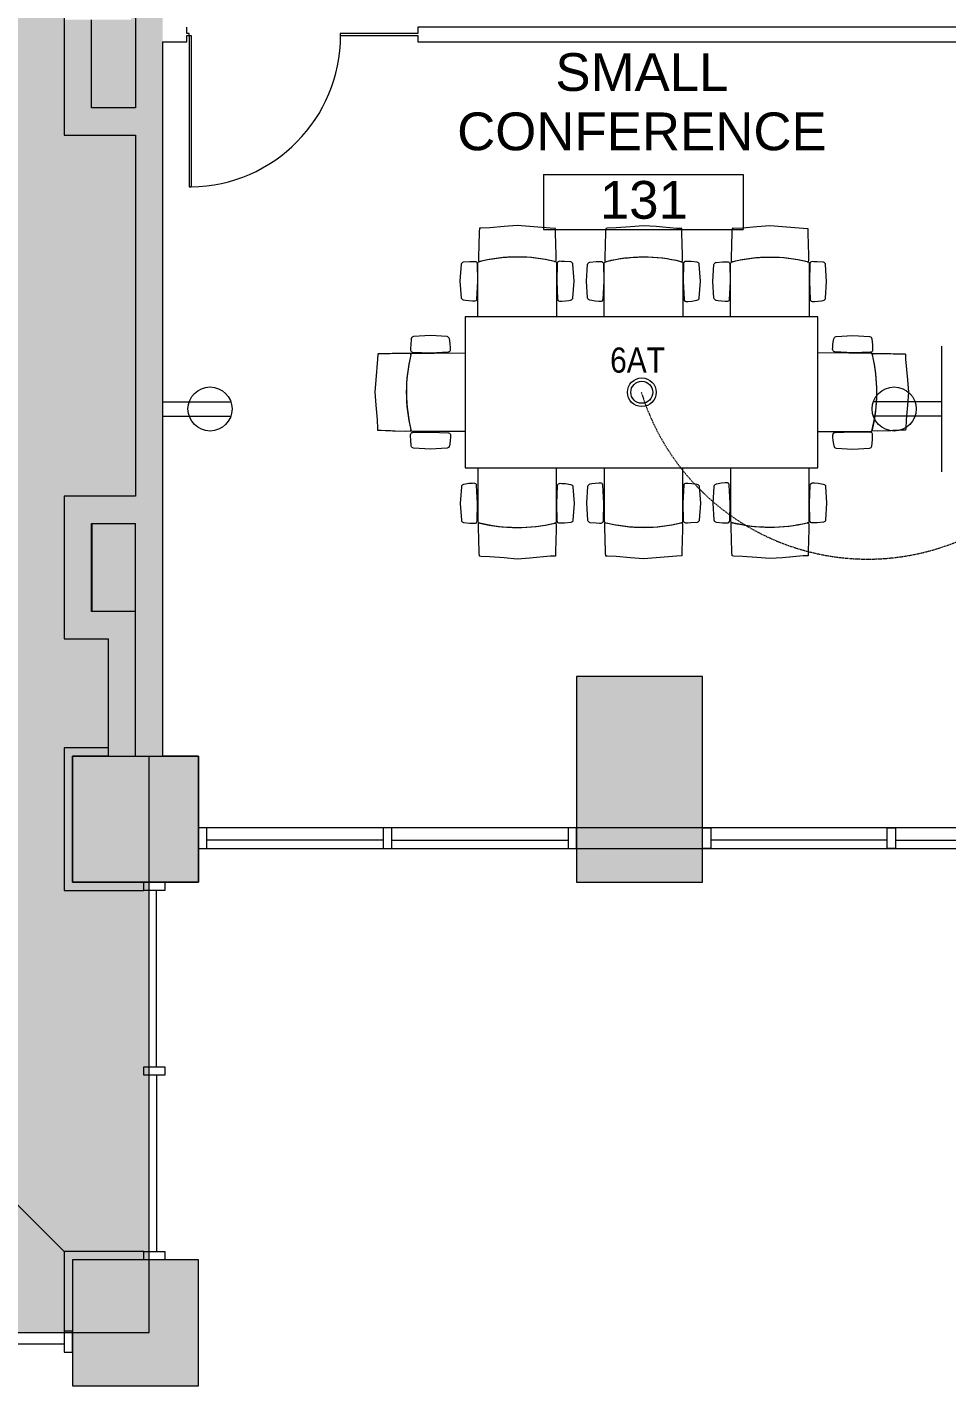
# Model space of a CAD drawing. Header units: inches. Extents: x 936 to 2811, y -567 to 495.
# Drawn here: x 1450 to 1668.9, y -567.4 to -243.7 of the extents above; entities that cross this region are included whole.
import ezdxf

# ---------------------------------------------------------------- set-up
doc = ezdxf.new("R2010")
doc.units = ezdxf.units.IN
doc.header["$MEASUREMENT"] = 0
doc.linetypes.add('Hidden 1_8_', pattern=[0.1875, 0.125, -0.0625])
for name, color, linetype, lineweight in [('1900 Gallows 2nd Floor_For Revit_dwg', 8, 'Continuous', 9), ('A-ANNO-NOTE', 131, 'Continuous', 20), ('A-AREA-IDEN', 2, 'Continuous', 20), ('A-Cols-Bldg', 7, 'Continuous', 9), ('A-DETL-GENF', 92, 'Continuous', 9), ('A-DETL-HDLN', 90, 'Hidden 1_8_', 9), ('A-DETL-MEDM', 33, 'Continuous', 9), ('A-DETL-THIN', 151, 'Continuous', 9), ('A-DOOR', 31, 'Continuous', 13), ('A-Glaz-Exst', 7, 'Continuous', 9), ('A-WALL', 113, 'Continuous', 50), ('A-Wall-Bldg', 7, 'Continuous', 9), ('A-Wall-Exst', 7, 'Continuous', 9), ('A-WALL-PATT', 111, 'Continuous', 13), ('E-ELEC-FIXT-IDEN', 2, 'Continuous', 9), ('I-FURN', 30, 'Continuous', 9), ('I-WALL', 2, 'Continuous', 13), ('PE0', 7, 'Continuous', 9), ('PE2', 7, 'Continuous', 9)]:
    doc.layers.add(name, color=color, linetype=linetype, lineweight=lineweight)
doc.styles.add('Arial', font='arial.ttf', dxfattribs={"height": 9})
doc.styles.add('Arial_2', font='arial.ttf', dxfattribs={"width": 0.85, "height": 6})

# ---------------------------------------------------------------- blocks, each defined once
blk = doc.blocks.new('Conf Table - Rect - Seats 8 - 7 x 3-531604-New Construction - Tel_Data_Elec Plan')
at = {"layer": 'I-FURN'}
for p, q in [((-38.62, 39.09), (-38.68, 38.21)), ((-38.29, 39.12), (-38.62, 39.09)), ((-36.17, 39.2), (-38.29, 39.12)), ((-32.7, 39.48), (-36.17, 39.2)), ((-29.61, 39.73), (-32.7, 39.48)), ((-26.63, 39.51), (-29.61, 39.73)), ((-21.73, 39.08), (-26.63, 39.51)), ((-20.52, 39.03), (-21.73, 39.08)), ((-20.49, 38.9), (-20.52, 39.03)), ((-20.49, 38.62), (-20.49, 38.9)), ((-8.53, 39.05), (-8.6, 38.17)), ((-8.2, 39.07), (-8.53, 39.05)), ((-6.08, 39.16), (-8.2, 39.07)), ((-2.61, 39.44), (-6.08, 39.16)), ((0.47, 39.68), (-2.61, 39.44)), ((3.45, 39.47), (0.47, 39.68)), ((8.35, 39.03), (3.45, 39.47)), ((9.56, 38.99), (8.35, 39.03)), ((9.59, 38.86), (9.56, 38.99)), ((9.6, 38.58), (9.59, 38.86)), ((21.55, 39), (21.49, 38.13)), ((21.88, 39.03), (21.55, 39)), ((24, 39.11), (21.88, 39.03)), ((27.47, 39.4), (24, 39.11)), ((30.55, 39.64), (27.47, 39.4)), ((33.53, 39.43), (30.55, 39.64)), ((38.44, 38.99), (33.53, 39.43)), ((39.64, 38.95), (38.44, 38.99)), ((39.67, 38.82), (39.64, 38.95)), ((-38.75, 36.03), (-38.79, 35.54)), ((-38.7, 37.16), (-38.75, 36.03)), ((-38.68, 38.21), (-38.7, 37.16)), ((-20.49, 37.22), (-20.49, 38.62)), ((-20.44, 36.1), (-20.49, 37.22)), ((-20.4, 35.58), (-20.44, 36.1)), ((-8.67, 35.99), (-8.7, 35.5)), ((-8.62, 37.12), (-8.67, 35.99)), ((-8.6, 38.17), (-8.62, 37.12)), ((9.6, 37.18), (9.6, 38.58)), ((9.65, 36.06), (9.6, 37.18)), ((9.68, 35.54), (9.65, 36.06)), ((21.41, 35.95), (21.38, 35.46)), ((21.46, 37.08), (21.41, 35.95)), ((21.49, 38.13), (21.46, 37.08)), ((39.68, 38.54), (39.67, 38.82)), ((39.68, 37.13), (39.68, 38.54)), ((39.73, 36.02), (39.68, 37.13)), ((39.76, 35.5), (39.73, 36.02)), ((-38.79, 34.85), (-38.85, 32.47)), ((-38.85, 32.47), (-38.84, 31.23)), ((-38.79, 35.54), (-38.79, 34.85)), ((-20.39, 34.92), (-20.4, 35.58)), ((-20.35, 33.14), (-20.39, 34.92)), ((-20.36, 31.49), (-20.35, 33.14)), ((-8.71, 34.81), (-8.77, 32.42)), ((-8.77, 32.42), (-8.75, 31.19)), ((-8.7, 35.5), (-8.71, 34.81)), ((9.69, 34.88), (9.68, 35.54)), ((9.73, 33.1), (9.69, 34.88)), ((9.72, 31.45), (9.73, 33.1)), ((21.37, 34.77), (21.32, 32.38)), ((21.32, 32.38), (21.33, 31.15)), ((21.38, 35.46), (21.37, 34.77)), ((39.78, 34.84), (39.76, 35.5)), ((39.81, 33.06), (39.78, 34.84)), ((39.81, 31.41), (39.81, 33.06)), ((-43.17, 26.49), (-42.92, 30.5)), ((-42.92, 30.5), (-42.87, 30.69)), ((-42.87, 30.69), (-42.76, 30.85)), ((-42.76, 30.85), (-42.6, 30.97)), ((-42.6, 30.97), (-42.42, 31.05)), ((-42.42, 31.05), (-40.92, 31.18)), ((-40.92, 31.18), (-40.12, 31.2)), ((-40.12, 31.2), (-39.72, 31.2)), ((-39.72, 31.2), (-39.53, 31.18)), ((-39.53, 31.18), (-39.35, 31.08)), ((-39.35, 31.08), (-39.23, 30.91)), ((-39.23, 30.91), (-39.17, 30.7)), ((-39.17, 30.7), (-39.08, 26.5)), ((-39, 30.73), (-38.91, 31.04)), ((-39, 18), (-39, 30.73)), ((-38.84, 31.23), (-38.77, 31.13)), ((-38.77, 31.13), (-38.54, 31.16)), ((-20.67, 31.16), (-20.39, 31.16)), ((-20.63, 31.15), (-20.37, 31.09)), ((-20.39, 31.16), (-20.36, 31.49)), ((-20.37, 31.09), (-20.27, 30.79)), ((-20.27, 30.79), (-20.27, 25.53)), ((-20.09, 30.7), (-20.19, 26.5)), ((-20.04, 30.91), (-20.09, 30.7)), ((-19.92, 31.08), (-20.04, 30.91)), ((-19.74, 31.18), (-19.92, 31.08)), ((-19.54, 31.21), (-19.74, 31.18)), ((-19.14, 31.2), (-19.54, 31.21)), ((-18.34, 31.18), (-19.14, 31.2)), ((-16.84, 31.05), (-18.34, 31.18)), ((-16.66, 30.98), (-16.84, 31.05)), ((-16.51, 30.85), (-16.66, 30.98)), ((-16.4, 30.69), (-16.51, 30.85)), ((-16.34, 30.5), (-16.4, 30.69)), ((-16.09, 26.49), (-16.34, 30.5)), ((-13.09, 26.45), (-12.84, 30.45)), ((-12.84, 30.45), (-12.78, 30.65)), ((-12.78, 30.65), (-12.68, 30.81)), ((-12.68, 30.81), (-12.52, 30.93)), ((-12.52, 30.93), (-12.34, 31.01)), ((-12.34, 31.01), (-10.84, 31.14)), ((-10.84, 31.14), (-10.04, 31.16)), ((-10.04, 31.16), (-9.64, 31.16)), ((-9.64, 31.16), (-9.44, 31.13)), ((-9.44, 31.13), (-9.27, 31.04)), ((-9.27, 31.04), (-9.15, 30.87)), ((-9.15, 30.87), (-9.09, 30.65)), ((-9.09, 30.65), (-9, 26.46)), ((-8.91, 30.69), (-8.82, 30.99)), ((-8.91, 18), (-8.91, 30.69)), ((-8.75, 31.19), (-8.68, 31.08)), ((-8.68, 31.08), (-8.46, 31.12)), ((9.41, 31.12), (9.69, 31.12)), ((9.45, 31.1), (9.72, 31.05)), ((9.69, 31.12), (9.72, 31.45)), ((9.72, 31.05), (9.81, 30.75)), ((9.81, 30.75), (9.81, 25.49)), ((9.99, 30.66), (9.9, 26.46)), ((10.04, 30.87), (9.99, 30.66)), ((10.17, 31.04), (10.04, 30.87)), ((10.34, 31.14), (10.17, 31.04)), ((10.54, 31.17), (10.34, 31.14)), ((10.94, 31.16), (10.54, 31.17)), ((11.74, 31.14), (10.94, 31.16)), ((13.24, 31.01), (11.74, 31.14)), ((13.42, 30.94), (13.24, 31.01)), ((13.57, 30.81), (13.42, 30.94)), ((13.68, 30.65), (13.57, 30.81)), ((13.74, 30.46), (13.68, 30.65)), ((13.99, 26.45), (13.74, 30.46)), ((16.99, 26.41), (17.24, 30.41)), ((17.24, 30.41), (17.3, 30.6)), ((17.3, 30.6), (17.41, 30.77)), ((17.41, 30.77), (17.56, 30.89)), ((17.56, 30.89), (17.74, 30.96)), ((17.74, 30.96), (19.24, 31.1)), ((19.24, 31.1), (20.04, 31.12)), ((20.04, 31.12), (20.44, 31.12)), ((20.44, 31.12), (20.64, 31.09)), ((20.64, 31.09), (20.81, 31)), ((20.81, 31), (20.94, 30.83)), ((20.94, 30.83), (20.99, 30.61)), ((20.99, 30.61), (21.08, 26.42)), ((21.17, 30.65), (21.26, 30.95)), ((21.17, 18), (21.17, 30.65)), ((21.33, 31.15), (21.4, 31.04)), ((21.4, 31.04), (21.62, 31.08)), ((39.49, 31.08), (39.77, 31.08)), ((39.53, 31.06), (39.8, 31.01)), ((39.77, 31.08), (39.81, 31.41)), ((39.8, 31.01), (39.9, 30.71)), ((39.9, 30.71), (39.9, 25.45)), ((40.07, 30.62), (39.98, 26.42)), ((40.13, 30.83), (40.07, 30.62)), ((40.25, 31), (40.13, 30.83)), ((40.42, 31.1), (40.25, 31)), ((40.62, 31.13), (40.42, 31.1)), ((41.02, 31.12), (40.62, 31.13)), ((41.82, 31.1), (41.02, 31.12)), ((43.32, 30.97), (41.82, 31.1)), ((43.5, 30.89), (43.32, 30.97)), ((43.66, 30.77), (43.5, 30.89)), ((43.76, 30.61), (43.66, 30.77)), ((43.82, 30.42), (43.76, 30.61)), ((44.07, 26.41), (43.82, 30.42)), ((-42.92, 22.52), (-43.17, 26.49)), ((-39.08, 26.5), (-39.28, 22.2)), ((-20.19, 26.5), (-19.99, 22.2)), ((-16.35, 22.52), (-16.09, 26.49)), ((-12.84, 22.48), (-13.09, 26.45)), ((-9, 26.46), (-9.2, 22.16)), ((9.9, 26.46), (10.1, 22.16)), ((13.74, 22.48), (13.99, 26.45)), ((17.24, 22.44), (16.99, 26.41)), ((21.08, 26.42), (20.89, 22.12)), ((39.98, 26.42), (40.18, 22.12)), ((43.82, 22.44), (44.07, 26.41)), ((-20.27, 25.53), (-20.25, 18)), ((9.81, 25.49), (9.83, 18)), ((39.9, 25.45), (39.92, 18)), ((-42.86, 22.32), (-42.92, 22.52)), ((-42.75, 22.15), (-42.86, 22.32)), ((-42.57, 22.03), (-42.75, 22.15)), ((-42.37, 21.96), (-42.57, 22.03)), ((-41.96, 21.88), (-42.37, 21.96)), ((-41.12, 21.76), (-41.96, 21.88)), ((-40.3, 21.7), (-41.12, 21.76)), ((-39.89, 21.69), (-40.3, 21.7)), ((-39.69, 21.7), (-39.89, 21.69)), ((-39.5, 21.78), (-39.69, 21.7)), ((-39.35, 21.96), (-39.5, 21.78)), ((-39.28, 22.2), (-39.35, 21.96)), ((-19.99, 22.2), (-19.92, 21.96)), ((-19.92, 21.96), (-19.77, 21.78)), ((-19.77, 21.78), (-19.58, 21.7)), ((-19.58, 21.7), (-19.38, 21.69)), ((-19.38, 21.69), (-18.97, 21.7)), ((-18.97, 21.7), (-18.15, 21.76)), ((-18.15, 21.76), (-17.31, 21.88)), ((-17.31, 21.88), (-16.89, 21.96)), ((-16.89, 21.96), (-16.69, 22.03)), ((-16.69, 22.03), (-16.52, 22.15)), ((-16.52, 22.15), (-16.41, 22.32)), ((-16.41, 22.32), (-16.35, 22.52)), ((-12.78, 22.28), (-12.84, 22.48)), ((-12.66, 22.11), (-12.78, 22.28)), ((-12.49, 21.99), (-12.66, 22.11)), ((-12.29, 21.92), (-12.49, 21.99)), ((-11.87, 21.84), (-12.29, 21.92)), ((-11.03, 21.72), (-11.87, 21.84)), ((-10.21, 21.66), (-11.03, 21.72)), ((-9.81, 21.65), (-10.21, 21.66)), ((-9.6, 21.66), (-9.81, 21.65)), ((-9.42, 21.74), (-9.6, 21.66)), ((-9.27, 21.91), (-9.42, 21.74)), ((-9.2, 22.16), (-9.27, 21.91)), ((10.1, 22.16), (10.16, 21.92)), ((10.16, 21.92), (10.31, 21.74)), ((10.31, 21.74), (10.5, 21.66)), ((10.5, 21.66), (10.71, 21.65)), ((10.71, 21.65), (11.11, 21.66)), ((11.11, 21.66), (11.93, 21.72)), ((11.93, 21.72), (12.77, 21.84)), ((12.77, 21.84), (13.19, 21.92)), ((13.19, 21.92), (13.39, 21.99)), ((13.39, 21.99), (13.56, 22.11)), ((13.56, 22.11), (13.68, 22.28)), ((13.68, 22.28), (13.74, 22.48)), ((17.3, 22.23), (17.24, 22.44)), ((17.42, 22.07), (17.3, 22.23)), ((17.59, 21.95), (17.42, 22.07)), ((17.79, 21.88), (17.59, 21.95)), ((18.21, 21.8), (17.79, 21.88)), ((19.05, 21.68), (18.21, 21.8)), ((19.87, 21.61), (19.05, 21.68)), ((20.28, 21.61), (19.87, 21.61)), ((20.48, 21.62), (20.28, 21.61)), ((20.67, 21.7), (20.48, 21.62)), ((20.82, 21.87), (20.67, 21.7)), ((20.89, 22.12), (20.82, 21.87)), ((40.18, 22.12), (40.25, 21.88)), ((40.25, 21.88), (40.4, 21.7)), ((40.4, 21.7), (40.58, 21.62)), ((40.58, 21.62), (40.79, 21.61)), ((40.79, 21.61), (41.2, 21.62)), ((41.2, 21.62), (42.01, 21.68)), ((42.01, 21.68), (42.85, 21.8)), ((42.85, 21.8), (43.27, 21.88)), ((43.27, 21.88), (43.47, 21.95)), ((43.47, 21.95), (43.64, 22.07)), ((43.64, 22.07), (43.76, 22.24)), ((43.76, 22.24), (43.82, 22.44)), ((-42, 18), (-42, -18)), ((42, 18), (-42, 18)), ((42, -18), (42, 18)), ((-54.65, 13.1), (-54.77, 12.95)), ((-54.49, 13.21), (-54.65, 13.1)), ((-54.29, 13.27), (-54.49, 13.21)), ((-50.29, 13.52), (-54.29, 13.27)), ((-46.32, 13.27), (-50.29, 13.52)), ((-46.12, 13.21), (-46.32, 13.27)), ((-45.95, 13.09), (-46.12, 13.21)), ((-45.83, 12.92), (-45.95, 13.09)), ((45.83, 12.92), (45.95, 13.09)), ((45.95, 13.09), (46.12, 13.21)), ((46.12, 13.21), (46.32, 13.27)), ((46.32, 13.27), (50.29, 13.52)), ((50.29, 13.52), (54.29, 13.27)), ((54.29, 13.27), (54.49, 13.21)), ((54.49, 13.21), (54.65, 13.1)), ((54.65, 13.1), (54.77, 12.95)), ((-54.98, 11.27), (-55, 10.47)), ((-55, 10.47), (-55, 10.07)), ((-55, 10.07), (-54.97, 9.87)), ((-54.85, 12.77), (-54.98, 11.27)), ((-54.97, 9.87), (-54.88, 9.7)), ((-54.77, 12.95), (-54.85, 12.77)), ((-45.76, 12.72), (-45.83, 12.92)), ((-45.68, 12.3), (-45.76, 12.72)), ((-45.75, 9.69), (-45.58, 9.84)), ((-45.56, 11.46), (-45.68, 12.3)), ((-45.58, 9.84), (-45.5, 10.03)), ((-45.5, 10.64), (-45.56, 11.46)), ((-45.49, 10.24), (-45.5, 10.64)), ((-45.5, 10.03), (-45.49, 10.24)), ((45.49, 10.24), (45.5, 10.64)), ((45.5, 10.03), (45.49, 10.24)), ((45.5, 10.64), (45.56, 11.46)), ((45.58, 9.84), (45.5, 10.03)), ((45.56, 11.46), (45.68, 12.3)), ((45.75, 9.69), (45.58, 9.84)), ((45.68, 12.3), (45.76, 12.72)), ((45.76, 12.72), (45.83, 12.92)), ((54.77, 12.95), (54.85, 12.77)), ((54.85, 12.77), (54.98, 11.27)), ((54.97, 9.87), (54.88, 9.7)), ((55, 10.07), (54.97, 9.87)), ((54.98, 11.27), (55, 10.47)), ((55, 10.47), (55, 10.07)), ((-62.87, 7.88), (-63.3, 2.98)), ((-62.82, 9.09), (-62.87, 7.88)), ((-62.7, 9.12), (-62.82, 9.09)), ((-62.41, 9.13), (-62.7, 9.12)), ((-61.01, 9.13), (-62.41, 9.13)), ((-59.9, 9.18), (-61.01, 9.13)), ((-59.38, 9.21), (-59.9, 9.18)), ((-58.72, 9.22), (-59.38, 9.21)), ((-56.94, 9.26), (-58.72, 9.22)), ((-55.29, 9.26), (-56.94, 9.26)), ((-54.96, 9.22), (-55.29, 9.26)), ((-54.95, 8.94), (-54.96, 9.22)), ((-54.94, 8.98), (-54.88, 9.25)), ((-54.88, 9.7), (-54.71, 9.57)), ((-54.88, 9.25), (-54.59, 9.34)), ((-54.71, 9.57), (-54.49, 9.52)), ((-54.59, 9.34), (-49.33, 9.34)), ((-54.49, 9.52), (-50.3, 9.43)), ((-50.3, 9.43), (-46, 9.63)), ((-49.33, 9.34), (-42, 9.36)), ((-46, 9.63), (-45.75, 9.69)), ((49.33, 9.34), (42, 9.36)), ((46, 9.63), (45.75, 9.69)), ((50.3, 9.43), (46, 9.63)), ((54.59, 9.34), (49.33, 9.34)), ((54.49, 9.52), (50.3, 9.43)), ((54.71, 9.57), (54.49, 9.52)), ((54.88, 9.25), (54.59, 9.34)), ((54.88, 9.7), (54.71, 9.57)), ((54.94, 8.98), (54.88, 9.25)), ((54.95, 8.94), (54.96, 9.22)), ((54.96, 9.22), (55.29, 9.26)), ((55.29, 9.26), (56.94, 9.26)), ((56.94, 9.26), (58.72, 9.22)), ((58.72, 9.22), (59.38, 9.21)), ((59.38, 9.21), (59.9, 9.18)), ((59.9, 9.18), (61.01, 9.13)), ((61.01, 9.13), (62.41, 9.13)), ((62.41, 9.13), (62.7, 9.12)), ((62.7, 9.12), (62.82, 9.09)), ((62.82, 9.09), (62.87, 7.88)), ((62.87, 7.88), (63.3, 2.98)), ((-63.3, 2.98), (-63.52, 0)), ((-63.52, 0), (-63.28, -3.08)), ((63.52, 0), (63.28, -3.08)), ((63.3, 2.98), (63.52, 0)), ((-63.28, -3.08), (-62.99, -6.55)), ((63.28, -3.08), (62.99, -6.55)), ((-62.99, -6.55), (-62.91, -8.67)), ((-62.91, -8.67), (-62.88, -9)), ((-62.88, -9), (-62.01, -9.07)), ((-62.01, -9.07), (-60.96, -9.09)), ((-60.96, -9.09), (-59.82, -9.14)), ((-59.82, -9.14), (-59.34, -9.17)), ((-59.34, -9.17), (-58.64, -9.18)), ((-58.64, -9.18), (-56.26, -9.24)), ((-56.26, -9.24), (-55.03, -9.22)), ((-55.03, -9.22), (-54.92, -9.15)), ((-54.92, -9.15), (-54.95, -8.93)), ((-54.87, -9.74), (-54.71, -9.62)), ((-54.52, -9.38), (-54.83, -9.29)), ((-54.71, -9.62), (-54.49, -9.56)), ((-42, -9.38), (-54.52, -9.38)), ((-54.49, -9.56), (-50.3, -9.47)), ((-50.3, -9.47), (-45.99, -9.67)), ((-45.99, -9.67), (-45.75, -9.74)), ((42, -9.38), (54.52, -9.38)), ((45.99, -9.67), (45.75, -9.74)), ((50.3, -9.47), (45.99, -9.67)), ((54.49, -9.56), (50.3, -9.47)), ((54.71, -9.62), (54.49, -9.56)), ((54.52, -9.38), (54.83, -9.29)), ((54.87, -9.74), (54.71, -9.62)), ((54.92, -9.15), (54.95, -8.93)), ((55.03, -9.22), (54.92, -9.15)), ((56.26, -9.24), (55.03, -9.22)), ((58.64, -9.18), (56.26, -9.24)), ((59.34, -9.17), (58.64, -9.18)), ((59.82, -9.14), (59.34, -9.17)), ((60.96, -9.09), (59.82, -9.14)), ((62.01, -9.07), (60.96, -9.09)), ((62.88, -9), (62.01, -9.07)), ((62.91, -8.67), (62.88, -9)), ((62.99, -6.55), (62.91, -8.67)), ((-55, -10.11), (-54.97, -9.91)), ((-55, -10.51), (-55, -10.11)), ((-54.97, -11.31), (-55, -10.51)), ((-54.97, -9.91), (-54.87, -9.74)), ((-54.84, -12.81), (-54.97, -11.31)), ((-54.77, -12.99), (-54.84, -12.81)), ((-45.75, -12.76), (-45.82, -12.96)), ((-45.75, -9.74), (-45.57, -9.88)), ((-45.68, -12.34), (-45.75, -12.76)), ((-45.55, -11.5), (-45.68, -12.34)), ((-45.57, -9.88), (-45.5, -10.07)), ((-45.49, -10.68), (-45.55, -11.5)), ((-45.5, -10.07), (-45.48, -10.28)), ((-45.48, -10.28), (-45.49, -10.68)), ((45.5, -10.07), (45.48, -10.28)), ((45.48, -10.28), (45.49, -10.68)), ((45.49, -10.68), (45.55, -11.5)), ((45.57, -9.88), (45.5, -10.07)), ((45.55, -11.5), (45.68, -12.34)), ((45.75, -9.74), (45.57, -9.88)), ((45.68, -12.34), (45.75, -12.76)), ((45.75, -12.76), (45.82, -12.96)), ((54.77, -12.99), (54.84, -12.81)), ((54.84, -12.81), (54.97, -11.31)), ((54.97, -9.91), (54.87, -9.74)), ((55, -10.11), (54.97, -9.91)), ((54.97, -11.31), (55, -10.51)), ((55, -10.51), (55, -10.11)), ((-54.64, -13.15), (-54.77, -12.99)), ((-54.48, -13.25), (-54.64, -13.15)), ((-54.29, -13.31), (-54.48, -13.25)), ((-50.28, -13.56), (-54.29, -13.31)), ((-46.31, -13.31), (-50.28, -13.56)), ((-46.11, -13.25), (-46.31, -13.31)), ((-45.95, -13.13), (-46.11, -13.25)), ((-45.82, -12.96), (-45.95, -13.13)), ((45.82, -12.96), (45.95, -13.13)), ((45.95, -13.13), (46.11, -13.25)), ((46.11, -13.25), (46.31, -13.31)), ((46.31, -13.31), (50.28, -13.56)), ((50.28, -13.56), (54.29, -13.31)), ((54.29, -13.31), (54.48, -13.25)), ((54.48, -13.25), (54.64, -13.15)), ((54.64, -13.15), (54.77, -12.99)), ((-42, -18), (42, -18)), ((-39, -18), (-39, -30.73)), ((-20.27, -25.53), (-20.25, -18)), ((-8.91, -18), (-8.91, -30.69)), ((9.81, -25.49), (9.83, -18)), ((21.17, -18), (21.17, -30.65)), ((39.9, -25.45), (39.92, -18)), ((-42.92, -22.52), (-43.17, -26.49)), ((-42.86, -22.32), (-42.92, -22.52)), ((-42.75, -22.15), (-42.86, -22.32)), ((-42.57, -22.03), (-42.75, -22.15)), ((-42.37, -21.96), (-42.57, -22.03)), ((-41.96, -21.88), (-42.37, -21.96)), ((-41.12, -21.76), (-41.96, -21.88)), ((-40.3, -21.7), (-41.12, -21.76)), ((-39.89, -21.69), (-40.3, -21.7)), ((-39.69, -21.7), (-39.89, -21.69)), ((-39.5, -21.78), (-39.69, -21.7)), ((-39.35, -21.96), (-39.5, -21.78)), ((-39.28, -22.2), (-39.35, -21.96)), ((-39.08, -26.5), (-39.28, -22.2)), ((-20.19, -26.5), (-19.99, -22.2)), ((-19.99, -22.2), (-19.92, -21.96)), ((-19.92, -21.96), (-19.77, -21.78)), ((-19.77, -21.78), (-19.58, -21.7)), ((-19.58, -21.7), (-19.38, -21.69)), ((-19.38, -21.69), (-18.97, -21.7)), ((-18.97, -21.7), (-18.15, -21.76)), ((-18.15, -21.76), (-17.31, -21.88)), ((-17.31, -21.88), (-16.89, -21.96)), ((-16.89, -21.96), (-16.69, -22.03)), ((-16.69, -22.03), (-16.52, -22.15)), ((-16.52, -22.15), (-16.41, -22.32)), ((-16.41, -22.32), (-16.35, -22.52)), ((-16.35, -22.52), (-16.09, -26.49)), ((-12.84, -22.48), (-13.09, -26.45)), ((-12.78, -22.28), (-12.84, -22.48)), ((-12.66, -22.11), (-12.78, -22.28)), ((-12.49, -21.99), (-12.66, -22.11)), ((-12.29, -21.92), (-12.49, -21.99)), ((-11.87, -21.84), (-12.29, -21.92)), ((-11.03, -21.72), (-11.87, -21.84)), ((-10.21, -21.66), (-11.03, -21.72)), ((-9.81, -21.65), (-10.21, -21.66)), ((-9.6, -21.66), (-9.81, -21.65)), ((-9.42, -21.74), (-9.6, -21.66)), ((-9.27, -21.91), (-9.42, -21.74)), ((-9.2, -22.16), (-9.27, -21.91)), ((-9, -26.46), (-9.2, -22.16)), ((9.9, -26.46), (10.1, -22.16)), ((10.1, -22.16), (10.16, -21.92)), ((10.16, -21.92), (10.31, -21.74)), ((10.31, -21.74), (10.5, -21.66)), ((10.5, -21.66), (10.71, -21.65)), ((10.71, -21.65), (11.11, -21.66)), ((11.11, -21.66), (11.93, -21.72)), ((11.93, -21.72), (12.77, -21.84)), ((12.77, -21.84), (13.19, -21.92)), ((13.19, -21.92), (13.39, -21.99)), ((13.39, -21.99), (13.56, -22.11)), ((13.56, -22.11), (13.68, -22.28)), ((13.68, -22.28), (13.74, -22.48)), ((13.74, -22.48), (13.99, -26.45)), ((17.24, -22.44), (16.99, -26.41)), ((17.3, -22.23), (17.24, -22.44)), ((17.42, -22.07), (17.3, -22.23)), ((17.59, -21.95), (17.42, -22.07)), ((17.79, -21.88), (17.59, -21.95)), ((18.21, -21.8), (17.79, -21.88)), ((19.05, -21.68), (18.21, -21.8)), ((19.87, -21.61), (19.05, -21.68)), ((20.28, -21.61), (19.87, -21.61)), ((20.48, -21.62), (20.28, -21.61)), ((20.67, -21.7), (20.48, -21.62)), ((20.82, -21.87), (20.67, -21.7)), ((20.89, -22.12), (20.82, -21.87)), ((21.08, -26.42), (20.89, -22.12)), ((39.98, -26.42), (40.18, -22.12)), ((40.18, -22.12), (40.25, -21.88)), ((40.25, -21.88), (40.4, -21.7)), ((40.4, -21.7), (40.58, -21.62)), ((40.58, -21.62), (40.79, -21.61)), ((40.79, -21.61), (41.2, -21.62)), ((41.2, -21.62), (42.01, -21.68)), ((42.01, -21.68), (42.85, -21.8)), ((42.85, -21.8), (43.27, -21.88)), ((43.27, -21.88), (43.47, -21.95)), ((43.47, -21.95), (43.64, -22.07)), ((43.64, -22.07), (43.76, -22.24)), ((43.76, -22.24), (43.82, -22.44)), ((43.82, -22.44), (44.07, -26.41)), ((-20.27, -30.79), (-20.27, -25.53)), ((9.81, -30.75), (9.81, -25.49)), ((39.9, -30.71), (39.9, -25.45)), ((-43.17, -26.49), (-42.92, -30.5)), ((-39.17, -30.7), (-39.08, -26.5)), ((-20.09, -30.7), (-20.19, -26.5)), ((-16.09, -26.49), (-16.34, -30.5)), ((-13.09, -26.45), (-12.84, -30.45)), ((-9.09, -30.65), (-9, -26.46)), ((9.99, -30.66), (9.9, -26.46)), ((13.99, -26.45), (13.74, -30.46)), ((16.99, -26.41), (17.24, -30.41)), ((20.99, -30.61), (21.08, -26.42)), ((40.07, -30.62), (39.98, -26.42)), ((44.07, -26.41), (43.82, -30.42)), ((-42.92, -30.5), (-42.87, -30.69)), ((-42.87, -30.69), (-42.76, -30.85)), ((-42.76, -30.85), (-42.6, -30.97)), ((-42.6, -30.97), (-42.42, -31.05)), ((-42.42, -31.05), (-40.92, -31.18)), ((-40.92, -31.18), (-40.12, -31.2)), ((-40.12, -31.2), (-39.72, -31.2)), ((-39.72, -31.2), (-39.53, -31.18)), ((-39.53, -31.18), (-39.35, -31.08)), ((-39.35, -31.08), (-39.23, -30.91)), ((-39.23, -30.91), (-39.17, -30.7)), ((-39, -30.73), (-38.91, -31.04)), ((-38.85, -32.47), (-38.84, -31.23)), ((-38.84, -31.23), (-38.77, -31.13)), ((-38.77, -31.13), (-38.54, -31.16)), ((-20.67, -31.16), (-20.39, -31.16)), ((-20.63, -31.15), (-20.37, -31.09)), ((-20.39, -31.16), (-20.36, -31.49)), ((-20.37, -31.09), (-20.27, -30.79)), ((-20.36, -31.49), (-20.35, -33.14)), ((-20.04, -30.91), (-20.09, -30.7)), ((-19.92, -31.08), (-20.04, -30.91)), ((-19.74, -31.18), (-19.92, -31.08)), ((-19.54, -31.21), (-19.74, -31.18)), ((-19.14, -31.2), (-19.54, -31.21)), ((-18.34, -31.18), (-19.14, -31.2)), ((-16.84, -31.05), (-18.34, -31.18)), ((-16.66, -30.98), (-16.84, -31.05)), ((-16.51, -30.85), (-16.66, -30.98)), ((-16.4, -30.69), (-16.51, -30.85)), ((-16.34, -30.5), (-16.4, -30.69)), ((-12.84, -30.45), (-12.78, -30.65)), ((-12.78, -30.65), (-12.68, -30.81)), ((-12.68, -30.81), (-12.52, -30.93)), ((-12.52, -30.93), (-12.34, -31.01)), ((-12.34, -31.01), (-10.84, -31.14)), ((-10.84, -31.14), (-10.04, -31.16)), ((-10.04, -31.16), (-9.64, -31.16)), ((-9.64, -31.16), (-9.44, -31.13)), ((-9.44, -31.13), (-9.27, -31.04)), ((-9.27, -31.04), (-9.15, -30.87)), ((-9.15, -30.87), (-9.09, -30.65)), ((-8.91, -30.69), (-8.82, -30.99)), ((-8.77, -32.42), (-8.75, -31.19)), ((-8.75, -31.19), (-8.68, -31.08)), ((-8.68, -31.08), (-8.46, -31.12)), ((9.41, -31.12), (9.69, -31.12)), ((9.45, -31.1), (9.72, -31.05)), ((9.69, -31.12), (9.72, -31.45)), ((9.72, -31.05), (9.81, -30.75)), ((9.72, -31.45), (9.73, -33.1)), ((10.04, -30.87), (9.99, -30.66)), ((10.17, -31.04), (10.04, -30.87)), ((10.34, -31.14), (10.17, -31.04)), ((10.54, -31.17), (10.34, -31.14)), ((10.94, -31.16), (10.54, -31.17)), ((11.74, -31.14), (10.94, -31.16)), ((13.24, -31.01), (11.74, -31.14)), ((13.42, -30.94), (13.24, -31.01)), ((13.57, -30.81), (13.42, -30.94)), ((13.68, -30.65), (13.57, -30.81)), ((13.74, -30.46), (13.68, -30.65)), ((17.24, -30.41), (17.3, -30.6)), ((17.3, -30.6), (17.41, -30.77)), ((17.41, -30.77), (17.56, -30.89)), ((17.56, -30.89), (17.74, -30.96)), ((17.74, -30.96), (19.24, -31.1)), ((19.24, -31.1), (20.04, -31.12)), ((20.04, -31.12), (20.44, -31.12)), ((20.44, -31.12), (20.64, -31.09)), ((20.64, -31.09), (20.81, -31)), ((20.81, -31), (20.94, -30.83)), ((20.94, -30.83), (20.99, -30.61)), ((21.17, -30.65), (21.26, -30.95)), ((21.32, -32.38), (21.33, -31.15)), ((21.33, -31.15), (21.4, -31.04)), ((21.4, -31.04), (21.62, -31.08)), ((39.49, -31.08), (39.77, -31.08)), ((39.53, -31.06), (39.8, -31.01)), ((39.77, -31.08), (39.81, -31.41)), ((39.8, -31.01), (39.9, -30.71)), ((39.81, -31.41), (39.81, -33.06)), ((40.13, -30.83), (40.07, -30.62)), ((40.25, -31), (40.13, -30.83)), ((40.42, -31.1), (40.25, -31)), ((40.62, -31.13), (40.42, -31.1)), ((41.02, -31.12), (40.62, -31.13)), ((41.82, -31.1), (41.02, -31.12)), ((43.32, -30.97), (41.82, -31.1)), ((43.5, -30.89), (43.32, -30.97)), ((43.66, -30.77), (43.5, -30.89)), ((43.76, -30.61), (43.66, -30.77)), ((43.82, -30.42), (43.76, -30.61)), ((-38.79, -34.85), (-38.85, -32.47)), ((-38.79, -35.54), (-38.79, -34.85)), ((-38.75, -36.03), (-38.79, -35.54)), ((-20.4, -35.58), (-20.44, -36.1)), ((-20.39, -34.92), (-20.4, -35.58)), ((-20.35, -33.14), (-20.39, -34.92)), ((-8.71, -34.81), (-8.77, -32.42)), ((-8.7, -35.5), (-8.71, -34.81)), ((-8.67, -35.99), (-8.7, -35.5)), ((9.68, -35.54), (9.65, -36.06)), ((9.69, -34.88), (9.68, -35.54)), ((9.73, -33.1), (9.69, -34.88)), ((21.37, -34.77), (21.32, -32.38)), ((21.38, -35.46), (21.37, -34.77)), ((21.41, -35.95), (21.38, -35.46)), ((39.76, -35.5), (39.73, -36.02)), ((39.78, -34.84), (39.76, -35.5)), ((39.81, -33.06), (39.78, -34.84)), ((-38.7, -37.16), (-38.75, -36.03)), ((-38.68, -38.21), (-38.7, -37.16)), ((-38.62, -39.09), (-38.68, -38.21)), ((-20.44, -36.1), (-20.49, -37.22)), ((-20.49, -37.22), (-20.49, -38.62)), ((-20.49, -38.62), (-20.49, -38.9)), ((-8.62, -37.12), (-8.67, -35.99)), ((-8.6, -38.17), (-8.62, -37.12)), ((-8.53, -39.05), (-8.6, -38.17)), ((9.6, -38.58), (9.59, -38.86)), ((9.65, -36.06), (9.6, -37.18)), ((9.6, -37.18), (9.6, -38.58)), ((21.46, -37.08), (21.41, -35.95)), ((21.49, -38.13), (21.46, -37.08)), ((21.55, -39), (21.49, -38.13)), ((39.67, -38.82), (39.64, -38.95)), ((39.68, -38.54), (39.67, -38.82)), ((39.73, -36.02), (39.68, -37.13)), ((39.68, -37.13), (39.68, -38.54)), ((-38.29, -39.12), (-38.62, -39.09)), ((-36.17, -39.2), (-38.29, -39.12)), ((-32.7, -39.48), (-36.17, -39.2)), ((-29.61, -39.73), (-32.7, -39.48)), ((-26.63, -39.51), (-29.61, -39.73)), ((-21.73, -39.08), (-26.63, -39.51)), ((-20.52, -39.03), (-21.73, -39.08)), ((-20.49, -38.9), (-20.52, -39.03)), ((-8.2, -39.07), (-8.53, -39.05)), ((-6.08, -39.16), (-8.2, -39.07)), ((-2.61, -39.44), (-6.08, -39.16)), ((0.47, -39.68), (-2.61, -39.44)), ((3.45, -39.47), (0.47, -39.68)), ((8.35, -39.03), (3.45, -39.47)), ((9.56, -38.99), (8.35, -39.03)), ((9.59, -38.86), (9.56, -38.99)), ((21.88, -39.03), (21.55, -39)), ((24, -39.11), (21.88, -39.03)), ((27.47, -39.4), (24, -39.11)), ((30.55, -39.64), (27.47, -39.4)), ((33.53, -39.43), (30.55, -39.64)), ((38.44, -38.99), (33.53, -39.43)), ((39.64, -38.95), (38.44, -38.99))]:
    blk.add_line(p, q, dxfattribs=at)
for centre, radius, start, end in [((-29.55, -5.55), 37.76, 76.4588, 104.3442), ((-29.61, -5.62), 37.85, 76.3473, 103.6527), ((-20.55, 31.67), 0.53, 252.8456, 261.3425), ((0.53, -5.59), 37.76, 76.4588, 104.3442), ((0.47, -5.66), 37.85, 76.3473, 103.6527), ((9.53, 31.63), 0.53, 252.8456, 261.3425), ((30.62, -5.63), 37.76, 76.4588, 104.3442), ((30.56, -5.7), 37.85, 76.3473, 103.6527), ((39.61, 31.59), 0.53, 252.8456, 261.3425), ((-18.18, 0), 37.85, 166.3473, 193.6527), ((-18.25, 0.06), 37.76, 166.4588, 194.3442), ((-55.47, 9.06), 0.53, 342.8456, 351.3425), ((18.25, 0.06), 37.76, 345.6558, 13.5412), ((55.47, 9.06), 0.53, 188.6575, 197.1544), ((18.18, 0), 37.85, 346.3473, 13.6527), ((-29.55, 5.55), 37.76, 255.6558, 283.5412), ((-29.61, 5.62), 37.85, 256.3473, 283.6527), ((-20.55, -31.67), 0.53, 98.6575, 107.1544), ((0.53, 5.59), 37.76, 255.6558, 283.5412), ((0.47, 5.66), 37.85, 256.3473, 283.6527), ((9.53, -31.63), 0.53, 98.6575, 107.1544), ((30.62, 5.63), 37.76, 255.6558, 283.5412), ((30.56, 5.7), 37.85, 256.3473, 283.6527), ((39.61, -31.59), 0.53, 98.6575, 107.1544)]:
    blk.add_arc(centre, radius, start, end, dxfattribs=at)
blk = doc.blocks.new('Single-Glass - No Frame - 36_ x 96_-1522735-New Construction - Tel_Data_Elec Plan')
at = {"layer": 'A-DOOR', "color": 250, "lineweight": 20}
for p, q in [((17.5, 0.25), (17.5, 36.31)), ((18, 36.31), (17.5, 36.31)), ((18, 0.25), (18, 36.31)), ((18, 0.25), (17.5, 0.25))]:
    blk.add_line(p, q, dxfattribs=at)
at = {"layer": 'A-DOOR', "lineweight": 9}
blk.add_arc((18, 0.25), 36.07, 90.7943, 180, dxfattribs=at)
blk = doc.blocks.new('1900 Gallows 2nd Floor_For Revit_dwg-1510351-New Construction - Tel_Data_Elec Plan')
at = {"layer": 'A-Cols-Bldg', "flags": 128}
blk.add_lwpolyline([(1387, 738.69), (1357, 738.69), (1357, 708.69), (1387, 708.69)], close=True, dxfattribs=at)
at = {"layer": 'A-Glaz-Exst'}
for p, q in [((1431, 838.69), (1389, 838.69)), ((1433, 838.69), (1475, 838.69)), ((1551, 838.69), (1509, 838.69)), ((1553, 838.69), (1595, 838.69)), ((1377, 784.69), (1377, 826.69)), ((1377, 782.69), (1377, 740.69)), ((1313, 718.69), (1355, 718.69))]:
    blk.add_line(p, q, dxfattribs=at)
at = {"layer": 'A-Glaz-Exst', "flags": 128}
for points in [[(1389, 841.69), (1387, 841.69), (1387, 836.69), (1389, 836.69)], [(1433, 841.69), (1431, 841.69), (1431, 836.69), (1433, 836.69)], [(1477, 841.69), (1475, 841.69), (1475, 836.69), (1477, 836.69)], [(1507, 841.69), (1509, 841.69), (1509, 836.69), (1507, 836.69)], [(1551, 841.69), (1553, 841.69), (1553, 836.69), (1551, 836.69)], [(1374, 826.69), (1374, 828.69), (1379, 828.69), (1379, 826.69)], [(1374, 782.69), (1374, 784.69), (1379, 784.69), (1379, 782.69)], [(1374, 738.69), (1374, 740.69), (1379, 740.69), (1379, 738.69)], [(1357, 721.69), (1355, 721.69), (1355, 716.69), (1357, 716.69)]]:
    blk.add_lwpolyline(points, close=True, dxfattribs=at)
at = {"layer": 'A-Wall-Bldg'}
for p, q in [((1361.61, 914.19), (1361.61, 893.19)), ((1357, 858.69), (1365.5, 858.69))]:
    blk.add_line(p, q, dxfattribs=at)
at = {"layer": 'A-Wall-Bldg', "flags": 128}
for points in [[(1365.5, 860.69), (1355, 860.69), (1355, 826.69), (1374, 826.69)], [(1378.5, 858.69), (1387, 858.69), (1387, 828.69), (1357, 828.69), (1357, 858.69)]]:
    blk.add_lwpolyline(points, dxfattribs=at)
at = {"layer": 'A-Wall-Exst', "flags": 128}
for points in [[(1507, 877.69), (1477, 877.69), (1477, 828.69), (1507, 828.69)], [(2677, 841.69), (1387, 841.69), (1387, 836.69), (2677, 836.69)]]:
    blk.add_lwpolyline(points, close=True, dxfattribs=at)
at = {"layer": 'PE0'}
blk.add_line((1355, 740.69), (1269, 826.69), dxfattribs=at)
at = {"layer": 'PE2', "flags": 128}
blk.add_lwpolyline([(1374, 740.69), (1355, 740.69), (1355, 721.69)], dxfattribs=at)
blk = doc.blocks.new('FORM Room Tag - Name _ Number-61107-New Construction - Tel_Data_Elec Plan')
at = {"layer": 'A-AREA-IDEN'}
for p, q in [((-0.2444, -0.0231), (-0.2444, -0.1589)), ((-0.2444, -0.0231), (0.2515, -0.0231)), ((0.2515, -0.0231), (0.2515, -0.1589)), ((-0.2444, -0.1589), (0.2515, -0.1589))]:
    blk.add_line(p, q, dxfattribs=at)

msp = doc.modelspace()

# ---------------------------------------------------------------- hatches: boundary and pattern name
at = {"layer": 'A-DETL-GENF'}
h = msp.add_hatch(color=55, dxfattribs=at)
h.paths.add_polyline_path([(1490.76, -567.44), (1490.76, -537.44), (1460.76, -537.44), (1460.76, -567.44), (1482.26, -567.44)], flags=0)
h.paths.add_polyline_path([(1370.76, -567.44), (1370.76, -537.44), (1340.76, -537.44), (1340.76, -567.44)], flags=0)
h.paths.add_polyline_path([(980.76, -567.44), (1010.76, -567.44), (1010.76, -537.44), (980.76, -537.44)], flags=0)
h.paths.add_polyline_path([(1100.76, -567.44), (1130.76, -567.44), (1130.76, -537.44), (1100.76, -537.44), (1100.76, -554.75)], flags=0)
h.paths.add_polyline_path([(1370.76, -447.44), (1370.76, -417.44), (1340.76, -417.44), (1340.76, -447.44)], flags=0)
h.paths.add_polyline_path([(2570.76, -447.44), (2570.76, -398.44), (2540.76, -398.44), (2540.76, -447.44)], flags=0)
h.paths.add_polyline_path([(1002.26, -447.44), (1010.76, -447.44), (1010.76, -417.44), (980.76, -417.44), (980.76, -447.44), (995.76, -447.44)], flags=0)
h.paths.add_polyline_path([(1130.76, -447.44), (1130.76, -417.44), (1100.76, -417.44), (1100.76, -447.44)], flags=0)
h.paths.add_polyline_path([(2450.76, -447.44), (2450.76, -424.44), (2420.76, -424.44), (2420.76, -447.44), (2424.76, -447.44)], flags=0)
h.paths.add_polyline_path([(2690.76, -447.44), (2690.76, -424.44), (2660.76, -424.44), (2660.76, -447.44), (2664.76, -447.44)], flags=0)
h.paths.add_polyline_path([(2810.76, -447.44), (2810.76, -417.44), (2780.76, -417.44), (2780.76, -447.44)], flags=0)
h.paths.add_polyline_path([(1730.76, -447.44), (1730.76, -424.44), (1700.76, -424.44), (1700.76, -447.44), (1704.76, -447.44)], flags=0)
h.paths.add_polyline_path([(1850.76, -447.44), (1850.76, -398.44), (1820.76, -398.44), (1820.76, -447.44)], flags=0)
h.paths.add_polyline_path([(1944.76, -447.44), (1970.76, -447.44), (1970.76, -424.44), (1940.76, -424.44), (1940.76, -447.44)], flags=0)
h.paths.add_polyline_path([(2090.76, -447.44), (2090.76, -398.44), (2060.76, -398.44), (2060.76, -447.44)], flags=0)
h.paths.add_polyline_path([(2210.76, -447.44), (2210.76, -424.44), (2180.76, -424.44), (2180.76, -447.44), (2184.76, -447.44)], flags=0)
h.paths.add_polyline_path([(2330.76, -447.44), (2330.76, -398.44), (2300.76, -398.44), (2300.76, -447.44)], flags=0)
h.paths.add_polyline_path([(1460.76, -447.44), (1490.76, -447.44), (1490.76, -417.44), (1460.76, -417.44)], flags=0)
h.paths.add_polyline_path([(1610.76, -447.44), (1610.76, -398.44), (1580.76, -398.44), (1580.76, -447.44)], flags=0)
h.paths.add_polyline_path([(2787.76, -327.44), (2810.76, -327.44), (2810.76, -297.44), (2787.76, -297.44)], flags=0)
h.paths.add_polyline_path([(1369.26, -207.44), (1370.76, -207.44), (1370.76, -177.44), (1340.76, -177.44), (1340.76, -207.44), (1366.26, -207.44)], flags=0)
h.paths.add_polyline_path([(2787.85, -207.44), (2810.76, -207.44), (2810.76, -177.44), (2761.76, -177.44), (2761.76, -207.44)], flags=0)
h.paths.add_polyline_path([(1130.76, -207.44), (1130.76, -177.44), (1100.76, -177.44), (1100.76, -207.44)], flags=0)
h.paths.add_polyline_path([(2544.76, -185.44), (2547.76, -185.44), (2547.76, -155.82), (2519.76, -155.82), (2519.76, -185.44), (2540.76, -185.44)], flags=0)
h.paths.add_polyline_path([(2300.76, -184.44), (2341.76, -184.44), (2341.76, -160.44), (2299.76, -160.44), (2299.76, -184.44)], flags=0)
h.paths.add_polyline_path([(2059.76, -184.44), (2087.76, -184.44), (2087.76, -160.44), (2059.76, -160.44), (2059.76, -180.69)], flags=0)
h.paths.add_polyline_path([(1824.76, -184.44), (1847.76, -184.44), (1847.76, -160.44), (1820.26, -160.44), (1820.26, -184.44), (1824.26, -184.44)], flags=0)
h.paths.add_polyline_path([(1604.51, -184.44), (1607.76, -184.44), (1607.76, -158.19), (1580.26, -158.19), (1580.26, -184.44)], flags=0)
h.paths.add_polyline_path([(1490.76, -87.44), (1490.76, -57.44), (1460.76, -57.44), (1460.76, -87.44), (1482.26, -87.44)], flags=0)
h.paths.add_polyline_path([(989.26, -87.44), (1010.76, -87.44), (1010.76, -57.44), (980.76, -57.44), (980.76, -87.44), (988.51, -87.44)], flags=0)
h.paths.add_polyline_path([(2810.76, -87.44), (2810.76, -57.44), (2787.76, -57.44), (2787.76, -87.44), (2787.85, -87.44)], flags=0)
h.paths.add_polyline_path([(2761.76, 32.56), (2810.76, 32.56), (2810.76, 62.56), (2761.76, 62.56)], flags=0)
h.paths.add_polyline_path([(2307.26, 112.18), (2327.76, 112.18), (2327.76, 136.18), (2303.76, 136.18), (2303.76, 112.18)], flags=0)
h.paths.add_polyline_path([(2547.76, 112.18), (2547.76, 136.18), (2523.76, 136.18), (2523.76, 112.18)], flags=0)
h.paths.add_polyline_path([(2810.76, 152.56), (2810.76, 182.56), (2787.76, 182.56), (2787.76, 152.56)], flags=0)
h.paths.add_polyline_path([(2787.76, 272.56), (2810.76, 272.56), (2810.76, 302.56), (2787.76, 302.56)], flags=0)
h.paths.add_polyline_path([(2547.76, 318.93), (2547.76, 342.93), (2523.76, 342.93), (2523.76, 318.93), (2527.76, 318.93)], flags=0)
h.paths.add_polyline_path([(2321.01, 318.93), (2327.76, 318.93), (2327.76, 342.93), (2303.76, 342.93), (2303.76, 318.93), (2320.51, 318.93)], flags=0)
h.paths.add_polyline_path([(2800.51, 392.56), (2810.76, 392.56), (2810.76, 422.56), (2761.76, 422.56), (2761.76, 392.56), (2797.76, 392.56)], flags=0)
h = msp.add_hatch(color=9, dxfattribs=at)
h.paths.add_polyline_path([(1010.76, -554.75), (1100.76, -554.75), (1100.76, -537.44), (1130.76, -537.44), (1130.76, -554.75), (1340.76, -554.75), (1340.76, -537.44), (1370.76, -537.44), (1370.76, -554.75), (1460.76, -554.75), (1460.76, -537.44), (1479.01, -537.44), (1479.01, -447.44), (1460.76, -447.44), (1460.76, -417.44), (1469.26, -417.44), (1469.26, -389.44), (1458.76, -389.44), (1458.76, -355.44), (1475.76, -355.44), (1475.76, -269.44), (1458.76, -269.44), (1458.76, -235.44), (1470.76, -235.44), (1470.76, -209.44), (1458.76, -209.44), (1458.76, -175.44), (1475.76, -175.44), (1475.76, -87.44), (1460.76, -87.44), (1460.76, -72.44), (1372.76, -72.44), (1372.76, -89.44), (1338.76, -89.44), (1338.76, -77.44), (1311.76, -77.44), (1311.76, -89.44), (1277.76, -89.44), (1277.76, -72.44), (1193.76, -72.44), (1193.76, -89.44), (1159.76, -89.44), (1159.76, -77.44), (1132.76, -77.44), (1132.76, -89.44), (1098.76, -89.44), (1098.76, -72.44), (1010.76, -72.44), (1010.76, -87.44), (995.76, -87.44), (995.76, -175.44), (1012.76, -175.44), (1012.76, -209.44), (1000.76, -209.44), (1000.76, -235.44), (1012.76, -235.44), (1012.76, -269.44), (995.76, -269.44), (995.76, -355.44), (1012.76, -355.44), (1012.76, -389.44), (1002.26, -389.44), (1002.26, -417.44), (1010.76, -417.44), (1010.76, -447.44), (995.76, -447.44), (995.76, -537.44), (1010.76, -537.44)], flags=0)
h.paths.add_polyline_path([(1340.76, -447.44), (1340.76, -417.44), (1370.76, -417.44), (1370.76, -447.44)], flags=0)
h.paths.add_polyline_path([(1130.76, -447.44), (1100.76, -447.44), (1100.76, -417.44), (1130.76, -417.44)], flags=0)
h.paths.add_polyline_path([(1469.26, -382.94), (1475.76, -382.94), (1475.76, -361.94), (1465.26, -361.94), (1465.26, -382.94)], flags=0)
h.paths.add_polyline_path([(1002.26, -382.94), (1006.26, -382.94), (1006.26, -361.94), (995.76, -361.94), (995.76, -382.94)], flags=0)
h.paths.add_polyline_path([(1006.26, -262.94), (1006.26, -241.94), (996.76, -241.94), (996.76, -202.94), (1006.26, -202.94), (1006.26, -181.94), (995.76, -181.94), (995.76, -262.94), (1000.76, -262.94)], flags=0)
h.paths.add_polyline_path([(1475.76, -262.94), (1475.76, -181.94), (1465.26, -181.94), (1465.26, -202.94), (1474.76, -202.94), (1474.76, -241.94), (1465.26, -241.94), (1465.26, -262.94)], flags=0)
h.paths.add_polyline_path([(1340.76, -207.44), (1340.76, -177.44), (1370.76, -177.44), (1370.76, -207.44), (1345.26, -207.44)], flags=0)
h.paths.add_polyline_path([(1100.76, -207.44), (1100.76, -177.44), (1130.76, -177.44), (1130.76, -207.44)], flags=0)
h.paths.add_polyline_path([(1345.26, -82.94), (1366.26, -82.94), (1366.26, -72.44), (1284.26, -72.44), (1284.26, -82.94), (1305.26, -82.94), (1305.26, -73.44), (1345.26, -73.44), (1345.26, -77.44)], flags=0)
h.paths.add_polyline_path([(1166.26, -82.94), (1187.26, -82.94), (1187.26, -72.44), (1105.26, -72.44), (1105.26, -82.94), (1126.26, -82.94), (1126.26, -73.44), (1166.26, -73.44), (1166.26, -77.44)], flags=0)
at = {"layer": 'A-WALL-PATT'}
for points in [[(1482.26, -417.44), (1482.26, -87.44), (1475.76, -87.44), (1475.76, -417.44)], [(1465.26, -262.94), (1465.26, -241.94), (1458.76, -241.94), (1458.76, -262.94)], [(1473.56, -269.44), (1475.76, -269.44), (1475.76, -262.94), (1458.76, -262.94), (1458.76, -269.44), (1465.26, -269.44)], [(1475.76, -361.94), (1475.76, -355.44), (1458.76, -355.44), (1458.76, -361.94), (1465.26, -361.94)], [(1465.26, -382.94), (1465.26, -361.94), (1458.76, -361.94), (1458.76, -382.94)], [(1465.26, -389.44), (1475.76, -389.44), (1475.76, -382.94), (1458.76, -382.94), (1458.76, -389.44)], [(1475.76, -417.44), (1475.76, -389.44), (1469.26, -389.44), (1469.26, -417.44)]]:
    msp.add_hatch(color=8, dxfattribs=at).paths.add_polyline_path(points, flags=0)

# ---------------------------------------------------------------- linework, layer by layer
at = {"layer": 'A-ANNO-NOTE'}
for p, q in [((1482.26, -332.93), (1498.45, -332.93)), ((1667.65, -332.93), (1651.45, -332.93)), ((1482.26, -336.42), (1498.45, -336.42)), ((1667.65, -336.42), (1651.45, -336.42))]:
    msp.add_line(p, q, dxfattribs=at)
for centre, radius in [((1493.5, -334.67), 5.25), ((1596.31, -330.69), 3.42), ((1596.31, -330.69), 2.62), ((1656.4, -334.67), 5.25)]:
    msp.add_circle(centre, radius, dxfattribs=at)
at = {"layer": 'A-DETL-HDLN'}
msp.add_arc((1650.1, -314.02), 56.43, 197.1803, 320.8197, dxfattribs=at)
at = {"layer": 'A-DETL-MEDM', "lineweight": 20}
for p, q in [((1580.76, -398.44), (1580.76, -447.44)), ((1610.76, -398.44), (1580.76, -398.44)), ((1610.76, -447.44), (1610.76, -398.44)), ((1460.76, -417.44), (1460.76, -447.44)), ((1469.26, -417.44), (1460.76, -417.44)), ((1479.01, -554.75), (1479.01, -417.44)), ((1490.76, -417.44), (1482.26, -417.44)), ((1490.76, -447.44), (1490.76, -417.44)), ((1460.76, -447.44), (1479.01, -447.44)), ((1479.01, -447.44), (1490.76, -447.44)), ((1580.76, -447.44), (1610.76, -447.44)), ((1479.01, -537.44), (1460.76, -537.44)), ((1460.76, -537.44), (1460.76, -554.75)), ((1490.76, -537.44), (1479.01, -537.44)), ((1490.76, -567.44), (1490.76, -537.44)), ((995.76, -554.75), (1479.01, -554.75)), ((1460.76, -554.75), (1460.76, -567.44)), ((1460.76, -567.44), (1490.76, -567.44))]:
    msp.add_line(p, q, dxfattribs=at)
at = {"layer": 'A-DETL-THIN'}
msp.add_line((1667.65, -319.67), (1667.65, -349.67), dxfattribs=at)
at = {"layer": 'A-WALL', "color": 250, "lineweight": 20}
for p, q in [((1475.76, -181.94), (1475.76, -262.94)), ((1458.76, -235.44), (1458.76, -269.44)), ((1465.26, -262.94), (1465.26, -241.94)), ((1482.26, -417.44), (1482.26, -247.19)), ((1475.76, -262.94), (1465.26, -262.94)), ((1458.76, -269.44), (1475.76, -269.44)), ((1475.76, -269.44), (1475.76, -355.44)), ((1475.76, -355.44), (1458.76, -355.44)), ((1458.76, -355.44), (1458.76, -389.44)), ((1465.26, -361.94), (1475.76, -361.94)), ((1465.26, -382.94), (1465.26, -361.94)), ((1475.76, -417.44), (1475.76, -361.94)), ((1475.76, -382.94), (1465.26, -382.94)), ((1458.76, -389.44), (1469.26, -389.44)), ((1469.26, -389.44), (1469.26, -417.44)), ((1469.26, -417.44), (1482.26, -417.44))]:
    msp.add_line(p, q, dxfattribs=at)
at = {"layer": 'I-WALL', "color": 250, "lineweight": 20}
for p, q in [((1488.01, -245.19), (1488.01, -243.69)), ((1488.51, -245.19), (1488.01, -245.19)), ((1488.01, -245.69), (1488.51, -245.69)), ((1488.01, -247.19), (1488.01, -245.69)), ((1488.51, -245.69), (1488.51, -245.19)), ((1543.01, -245.19), (1524.51, -245.19)), ((1524.51, -245.19), (1524.51, -245.69)), ((1524.51, -245.69), (1543.01, -245.69)), ((1700.76, -243.69), (1543.01, -243.69)), ((1543.01, -243.69), (1543.01, -245.19)), ((1543.01, -245.69), (1543.01, -247.19)), ((1482.26, -247.19), (1488.01, -247.19)), ((1543.01, -247.19), (1700.76, -247.19))]:
    msp.add_line(p, q, dxfattribs=at)

# ---------------------------------------------------------------- block references
at = {"layer": '1900 Gallows 2nd Floor_For Revit_dwg', "color": 7}
msp.add_blockref('1900 Gallows 2nd Floor_For Revit_dwg-1510351-New Construction - Tel_Data_Elec Plan', (103.76, -1276.13), dxfattribs=at)
at = {"layer": 'A-AREA-IDEN', "xscale": 95.99999999999994, "yscale": 95.99999999999994, "zscale": 95.99999999999994}
msp.add_blockref('FORM Room Tag - Name _ Number-61107-New Construction - Tel_Data_Elec Plan', (1596.33, -276.62), dxfattribs=at)
at = {"layer": 'A-DOOR', "rotation": 180}
msp.add_blockref('Single-Glass - No Frame - 36_ x 96_-1522735-New Construction - Tel_Data_Elec Plan', (1506.51, -245.44), dxfattribs=at)
at = {"layer": 'I-FURN'}
msp.add_blockref('Conf Table - Rect - Seats 8 - 7 x 3-531604-New Construction - Tel_Data_Elec Plan', (1596.26, -330.69), dxfattribs=at)

# ---------------------------------------------------------------- texts
at = {"layer": 'A-AREA-IDEN', "lineweight": 9, "char_height": 9, "attachment_point": 2, "line_spacing_factor": 0.941778, "style": 'Arial'}
for s, insert, width in [('SMALL\\PCONFERENCE', (1596.34, -249.89), 104.8976), ('131', (1596.8, -280.34), 25.1225)]:
    msp.add_mtext(s, dxfattribs=dict(at, insert=insert, width=width))
at = {"layer": 'E-ELEC-FIXT-IDEN', "insert": (1595.3, -320.02), "char_height": 6, "width": 15.4996, "attachment_point": 2, "line_spacing_factor": 0.941778, "style": 'Arial_2'}
msp.add_mtext('6AT', dxfattribs=at)

doc.saveas('drawing.dxf')
